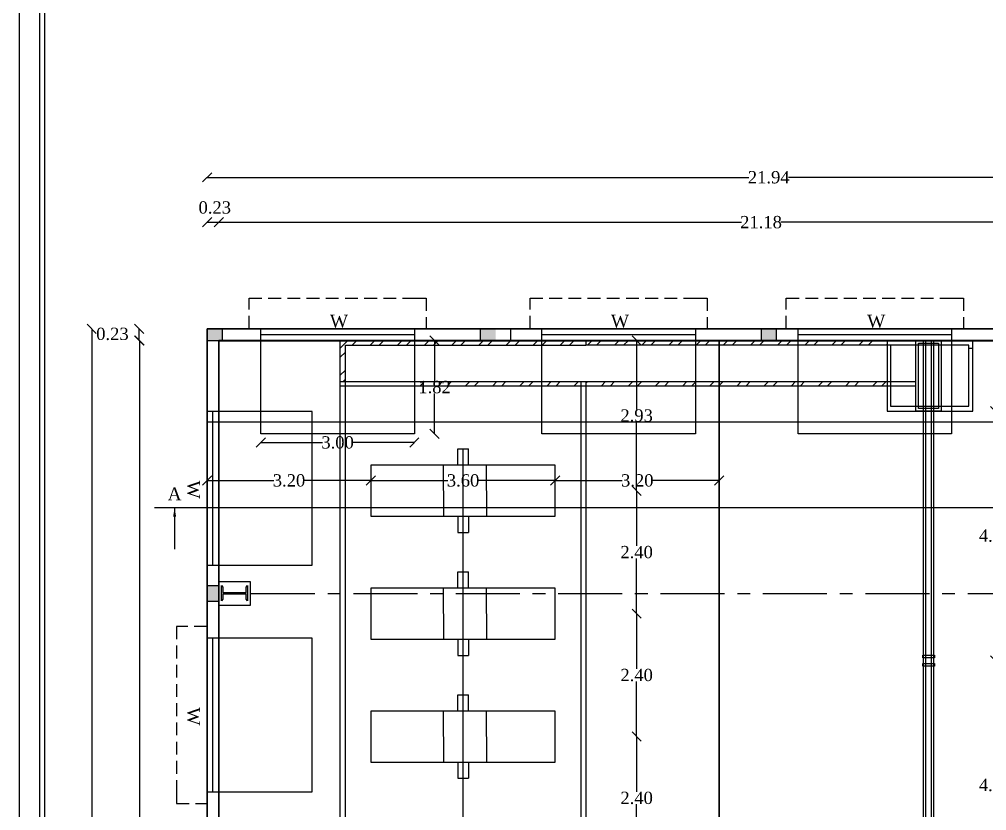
# Model space of a CAD drawing. Header units: metres. Extents: x 10791 to 15749, y -2675 to -2476.
# Drawn here: x 15626.57 to 15645.46, y -2632.28 to -2616.82 of the extents above; entities that cross this region are included whole.
import ezdxf
from ezdxf.enums import TextEntityAlignment as Align

# ---------------------------------------------------------------- set-up
doc = ezdxf.new("R2010")
doc.units = ezdxf.units.M
doc.header["$LTSCALE"] = 0.5
doc.header["$MEASUREMENT"] = 0
doc.header["$PDMODE"] = 35
doc.linetypes.add('CENTER', pattern=[2, 1.25, -0.25, 0.25, -0.25])
doc.linetypes.add('HIDDEN', pattern=[0.375, 0.25, -0.125])
doc.layers.add('BLK_1_FLR_0_ACROOM_1_LIGHT_VENTILATION_1', color=1, linetype='Continuous', lineweight=0)
for name, color, linetype in [('BLK_1_FLR_0_CARPET_AREA', 7, 'Continuous'), ('BLK_1_FLR_0_REGULAR_ROOM_1', 117, 'Continuous'), ('BLK_1_FLR_0_ROOF_AREA', 7, 'Continuous'), ('BLK_1_FLR_0_ROOM_1_LIGHT_VENTILATION_1', 7, 'Continuous')]:
    doc.layers.add(name, color=color, linetype=linetype)
doc.styles.add('Isa-', font='times.ttf')
doc.styles.get("Standard").update_dxf_attribs({"font": ''})
doc.styles.add('STYLE2', font='times.ttf')
doc.styles.get('Standard').set_extended_font_data('Arial Black')
doc.dimstyles.get("Standard").update_dxf_attribs({"dimtxt": 0.23, "dimasz": 0.18, "dimexe": 0.18, "dimexo": 0.0625, "dimgap": 0.09, "dimtad": 0, "dimtih": 1, "dimtoh": 1, "dimzin": 0, "dimdsep": 46, "dimtxsty": 'Standard', "dimblk": 'OBLIQUE', "dimcen": 0.09, "dimse1": 1, "dimse2": 1, "dimclrd": 1, "dimclrt": 3, "dimadec": 0, "dimazin": 0, "dimtfac": 1, "dimtofl": 0, "dimtmove": 0, "dimatfit": 3, "dimfxl": 0, "dimtolj": 1, "dimtzin": 0, "dimarcsym": 0})

# ---------------------------------------------------------------- blocks, each defined once
blk = doc.blocks.new('_Oblique')
at = {"color": 0, "linetype": 'ByBlock', "lineweight": -2}
blk.add_line((-0.5, -0.5), (0.5, 0.5), dxfattribs=at)
blk = doc.blocks.new('*D70')
at = {"color": 1, "lineweight": -2, "ltscale": 2}
for p, q in [((15628.918, -2623.097), (15628.918, -2645.605)), ((15628.918, -2668.357), (15628.918, -2645.849))]:
    blk.add_line(p, q, dxfattribs=at)
at = {"layer": 'Defpoints', "color": 0, "lineweight": 25, "ltscale": 2}
for p in [(15628.918, -2623.097), (15630.996, -2623.097), (15632.14, -2668.357)]:
    blk.add_point(p, dxfattribs=at)
at = {"color": 1, "lineweight": -2, "ltscale": 2, "xscale": 0.18, "yscale": 0.18, "zscale": 0.18}
for p, rotation in [((15628.918, -2623.097), 90), ((15628.918, -2668.357), 270)]:
    blk.add_blockref('_Oblique', p, dxfattribs=dict(at, rotation=rotation))
at = {"color": 3, "lineweight": 25, "ltscale": 2, "insert": (15628.918, -2645.727), "char_height": 0.24, "attachment_point": 5, "style": 'STYLE2'}
blk.add_mtext('\\A1;45.26', dxfattribs=at)
blk = doc.blocks.new('*D71')
at = {"color": 1, "lineweight": -2, "ltscale": 2}
blk.add_line((15628.912, -2623.097), (15628.912, -2622.867), dxfattribs=at)
at = {"layer": 'Defpoints', "color": 0, "lineweight": 25, "ltscale": 2}
for p in [(15628.912, -2622.867), (15630.981, -2622.867), (15630.996, -2623.097)]:
    blk.add_point(p, dxfattribs=at)
at = {"color": 1, "lineweight": -2, "ltscale": 2, "xscale": 0.18, "yscale": 0.18, "zscale": 0.18}
for p, rotation in [((15628.912, -2622.867), 90), ((15628.912, -2623.097), 270)]:
    blk.add_blockref('_Oblique', p, dxfattribs=dict(at, rotation=rotation))
at = {"color": 3, "lineweight": 25, "ltscale": 2, "insert": (15628.389, -2622.968), "char_height": 0.24, "attachment_point": 5, "style": 'STYLE2'}
blk.add_mtext('\\A1;0.23', dxfattribs=at)
blk = doc.blocks.new('*D72')
at = {"color": 1, "lineweight": -2, "ltscale": 2}
for p, q in [((15627.984, -2622.867), (15627.984, -2645.605)), ((15627.984, -2668.587), (15627.984, -2645.849))]:
    blk.add_line(p, q, dxfattribs=at)
at = {"layer": 'Defpoints', "color": 0, "lineweight": 25, "ltscale": 2}
for p in [(15627.984, -2622.867), (15630.238, -2622.867), (15630.238, -2668.587)]:
    blk.add_point(p, dxfattribs=at)
at = {"color": 1, "lineweight": -2, "ltscale": 2, "xscale": 0.18, "yscale": 0.18, "zscale": 0.18}
for p, rotation in [((15627.984, -2622.867), 90), ((15627.984, -2668.587), 270)]:
    blk.add_blockref('_Oblique', p, dxfattribs=dict(at, rotation=rotation))
at = {"color": 3, "lineweight": 25, "ltscale": 2, "insert": (15627.984, -2645.727), "char_height": 0.24, "attachment_point": 5, "style": 'STYLE2'}
blk.add_mtext('\\A1;45.72', dxfattribs=at)
blk = doc.blocks.new('*D73')
at = {"color": 1, "lineweight": -2, "ltscale": 2}
blk.add_line((15630.238, -2620.786), (15630.468, -2620.786), dxfattribs=at)
at = {"layer": 'Defpoints', "color": 0, "lineweight": 25, "ltscale": 2}
for p in [(15630.468, -2620.786), (15630.238, -2623.959), (15630.468, -2623.959)]:
    blk.add_point(p, dxfattribs=at)
at = {"color": 1, "lineweight": -2, "ltscale": 2, "xscale": 0.18, "yscale": 0.18, "zscale": 0.18, "rotation": 180}
blk.add_blockref('_Oblique', (15630.238, -2620.786), dxfattribs=at)
at = {"color": 1, "lineweight": -2, "ltscale": 2, "xscale": 0.18, "yscale": 0.18, "zscale": 0.18}
blk.add_blockref('_Oblique', (15630.468, -2620.786), dxfattribs=at)
at = {"color": 3, "lineweight": 25, "ltscale": 2, "insert": (15630.388, -2620.5), "char_height": 0.24, "attachment_point": 5, "style": 'STYLE2'}
blk.add_mtext('\\A1;0.23', dxfattribs=at)
blk = doc.blocks.new('*D74')
at = {"color": 1, "lineweight": -2, "ltscale": 2}
for p, q in [((15630.468, -2620.786), (15640.674, -2620.786)), ((15651.648, -2620.786), (15641.443, -2620.786))]:
    blk.add_line(p, q, dxfattribs=at)
at = {"layer": 'Defpoints', "color": 0, "lineweight": 25, "ltscale": 2}
for p in [(15651.648, -2620.786), (15630.468, -2623.959), (15651.648, -2623.949)]:
    blk.add_point(p, dxfattribs=at)
at = {"color": 1, "lineweight": -2, "ltscale": 2, "xscale": 0.18, "yscale": 0.18, "zscale": 0.18, "rotation": 180}
blk.add_blockref('_Oblique', (15630.468, -2620.786), dxfattribs=at)
at = {"color": 1, "lineweight": -2, "ltscale": 2, "xscale": 0.18, "yscale": 0.18, "zscale": 0.18}
blk.add_blockref('_Oblique', (15651.648, -2620.786), dxfattribs=at)
at = {"color": 3, "lineweight": 25, "ltscale": 2, "insert": (15641.058, -2620.786), "char_height": 0.24, "attachment_point": 5, "style": 'STYLE2'}
blk.add_mtext('\\A1;21.18', dxfattribs=at)
blk = doc.blocks.new('*D76')
at = {"color": 1, "lineweight": -2, "ltscale": 2}
for p, q in [((15630.238, -2619.91), (15640.82, -2619.91)), ((15652.178, -2619.91), (15641.597, -2619.91))]:
    blk.add_line(p, q, dxfattribs=at)
at = {"layer": 'Defpoints', "color": 0, "lineweight": 25, "ltscale": 2}
for p in [(15652.178, -2619.91), (15630.238, -2622.867), (15652.178, -2622.867)]:
    blk.add_point(p, dxfattribs=at)
at = {"color": 1, "lineweight": -2, "ltscale": 2, "xscale": 0.18, "yscale": 0.18, "zscale": 0.18, "rotation": 180}
blk.add_blockref('_Oblique', (15630.238, -2619.91), dxfattribs=at)
at = {"color": 1, "lineweight": -2, "ltscale": 2, "xscale": 0.18, "yscale": 0.18, "zscale": 0.18}
blk.add_blockref('_Oblique', (15652.178, -2619.91), dxfattribs=at)
at = {"color": 3, "lineweight": 25, "ltscale": 2, "insert": (15641.208, -2619.91), "char_height": 0.24, "attachment_point": 5, "style": 'STYLE2'}
blk.add_mtext('\\A1;21.94', dxfattribs=at)
blk = doc.blocks.new('*D124')
at = {"color": 1, "lineweight": -2, "ltscale": 2}
for p, q in [((15645.629, -2624.474), (15645.629, -2626.787)), ((15645.629, -2629.344), (15645.629, -2627.032))]:
    blk.add_line(p, q, dxfattribs=at)
at = {"layer": 'Defpoints', "color": 0, "lineweight": 25, "ltscale": 2}
for p in [(15645.811, -2624.474), (15644.379, -2629.344), (15645.629, -2629.344)]:
    blk.add_point(p, dxfattribs=at)
at = {"color": 1, "lineweight": -2, "ltscale": 2, "xscale": 0.18, "yscale": 0.18, "zscale": 0.18}
for p, rotation in [((15645.629, -2624.474), 90), ((15645.629, -2629.344), 270)]:
    blk.add_blockref('_Oblique', p, dxfattribs=dict(at, rotation=rotation))
at = {"color": 3, "lineweight": 25, "ltscale": 2, "insert": (15645.629, -2626.909), "char_height": 0.24, "attachment_point": 5, "style": 'STYLE2'}
blk.add_mtext('\\A1;4.87', dxfattribs=at)
blk = doc.blocks.new('*D127')
at = {"color": 1, "lineweight": -2, "ltscale": 2}
for p, q in [((15645.629, -2629.344), (15645.629, -2631.657)), ((15645.629, -2634.214), (15645.629, -2631.902))]:
    blk.add_line(p, q, dxfattribs=at)
at = {"layer": 'Defpoints', "color": 0, "lineweight": 25, "ltscale": 2}
for p in [(15644.379, -2629.344), (15644.379, -2634.214), (15645.629, -2634.214)]:
    blk.add_point(p, dxfattribs=at)
at = {"color": 1, "lineweight": -2, "ltscale": 2, "xscale": 0.18, "yscale": 0.18, "zscale": 0.18}
for p, rotation in [((15645.629, -2629.344), 90), ((15645.629, -2634.214), 270)]:
    blk.add_blockref('_Oblique', p, dxfattribs=dict(at, rotation=rotation))
at = {"color": 3, "lineweight": 25, "ltscale": 2, "insert": (15645.629, -2631.779), "char_height": 0.24, "attachment_point": 5, "style": 'STYLE2'}
blk.add_mtext('\\A1;4.87', dxfattribs=at)
blk = doc.blocks.new('*D135')
at = {"color": 1, "lineweight": -2, "ltscale": 2}
for p, q in [((15638.628, -2630.83), (15638.628, -2631.907)), ((15638.628, -2633.23), (15638.628, -2632.152))]:
    blk.add_line(p, q, dxfattribs=at)
at = {"layer": 'Defpoints', "color": 0, "lineweight": 25, "ltscale": 2}
for p in [(15637.038, -2630.83), (15638.628, -2630.83), (15637.038, -2633.23)]:
    blk.add_point(p, dxfattribs=at)
at = {"color": 1, "lineweight": -2, "ltscale": 2, "xscale": 0.18, "yscale": 0.18, "zscale": 0.18}
for p, rotation in [((15638.628, -2630.83), 90), ((15638.628, -2633.23), 270)]:
    blk.add_blockref('_Oblique', p, dxfattribs=dict(at, rotation=rotation))
at = {"color": 3, "lineweight": 25, "ltscale": 2, "insert": (15638.628, -2632.03), "char_height": 0.24, "attachment_point": 5, "style": 'STYLE2'}
blk.add_mtext('\\A1;2.40', dxfattribs=at)
blk = doc.blocks.new('*D136')
at = {"color": 1, "lineweight": -2, "ltscale": 2}
for p, q in [((15638.628, -2628.43), (15638.628, -2629.507)), ((15638.628, -2630.83), (15638.628, -2629.752))]:
    blk.add_line(p, q, dxfattribs=at)
at = {"layer": 'Defpoints', "color": 0, "lineweight": 25, "ltscale": 2}
for p in [(15637.038, -2628.43), (15638.628, -2628.43), (15637.038, -2630.83)]:
    blk.add_point(p, dxfattribs=at)
at = {"color": 1, "lineweight": -2, "ltscale": 2, "xscale": 0.18, "yscale": 0.18, "zscale": 0.18}
for p, rotation in [((15638.628, -2628.43), 90), ((15638.628, -2630.83), 270)]:
    blk.add_blockref('_Oblique', p, dxfattribs=dict(at, rotation=rotation))
at = {"color": 3, "lineweight": 25, "ltscale": 2, "insert": (15638.628, -2629.63), "char_height": 0.24, "attachment_point": 5, "style": 'STYLE2'}
blk.add_mtext('\\A1;2.40', dxfattribs=at)
blk = doc.blocks.new('*D137')
at = {"color": 1, "lineweight": -2, "ltscale": 2}
for p, q in [((15638.628, -2626.03), (15638.628, -2627.107)), ((15638.628, -2628.43), (15638.628, -2627.352))]:
    blk.add_line(p, q, dxfattribs=at)
at = {"layer": 'Defpoints', "color": 0, "lineweight": 25, "ltscale": 2}
for p in [(15637.038, -2626.03), (15638.628, -2626.03), (15637.038, -2628.43)]:
    blk.add_point(p, dxfattribs=at)
at = {"color": 1, "lineweight": -2, "ltscale": 2, "xscale": 0.18, "yscale": 0.18, "zscale": 0.18}
for p, rotation in [((15638.628, -2626.03), 90), ((15638.628, -2628.43), 270)]:
    blk.add_blockref('_Oblique', p, dxfattribs=dict(at, rotation=rotation))
at = {"color": 3, "lineweight": 25, "ltscale": 2, "insert": (15638.628, -2627.23), "char_height": 0.24, "attachment_point": 5, "style": 'STYLE2'}
blk.add_mtext('\\A1;2.40', dxfattribs=at)
blk = doc.blocks.new('*D138')
at = {"color": 1, "lineweight": -2, "ltscale": 2}
for p, q in [((15638.628, -2623.097), (15638.628, -2624.441)), ((15638.628, -2626.03), (15638.628, -2624.686))]:
    blk.add_line(p, q, dxfattribs=at)
at = {"layer": 'Defpoints', "color": 0, "lineweight": 25, "ltscale": 2}
for p in [(15638.628, -2623.097), (15638.628, -2623.097), (15637.038, -2626.03)]:
    blk.add_point(p, dxfattribs=at)
at = {"color": 1, "lineweight": -2, "ltscale": 2, "xscale": 0.18, "yscale": 0.18, "zscale": 0.18}
for p, rotation in [((15638.628, -2623.097), 90), ((15638.628, -2626.03), 270)]:
    blk.add_blockref('_Oblique', p, dxfattribs=dict(at, rotation=rotation))
at = {"color": 3, "lineweight": 25, "ltscale": 2, "insert": (15638.628, -2624.563), "char_height": 0.24, "attachment_point": 5, "style": 'STYLE2'}
blk.add_mtext('\\A1;2.93', dxfattribs=at)
blk = doc.blocks.new('*D139')
at = {"color": 1, "lineweight": -2, "ltscale": 2}
for p, q in [((15630.238, -2625.83), (15631.542, -2625.83)), ((15633.438, -2625.83), (15632.135, -2625.83))]:
    blk.add_line(p, q, dxfattribs=at)
at = {"layer": 'Defpoints', "color": 0, "lineweight": 25, "ltscale": 2}
for p in [(15630.238, -2625.367), (15633.438, -2625.83), (15633.438, -2625.83)]:
    blk.add_point(p, dxfattribs=at)
at = {"color": 1, "lineweight": -2, "ltscale": 2, "xscale": 0.18, "yscale": 0.18, "zscale": 0.18, "rotation": 180}
blk.add_blockref('_Oblique', (15630.238, -2625.83), dxfattribs=at)
at = {"color": 1, "lineweight": -2, "ltscale": 2, "xscale": 0.18, "yscale": 0.18, "zscale": 0.18}
blk.add_blockref('_Oblique', (15633.438, -2625.83), dxfattribs=at)
at = {"color": 3, "lineweight": 25, "ltscale": 2, "insert": (15631.838, -2625.83), "char_height": 0.24, "attachment_point": 5, "style": 'STYLE2'}
blk.add_mtext('\\A1;3.20', dxfattribs=at)
blk = doc.blocks.new('*D140')
at = {"color": 1, "lineweight": -2, "ltscale": 2}
for p, q in [((15637.038, -2625.83), (15638.343, -2625.83)), ((15640.242, -2625.83), (15638.937, -2625.83))]:
    blk.add_line(p, q, dxfattribs=at)
at = {"layer": 'Defpoints', "color": 0, "lineweight": 25, "ltscale": 2}
for p in [(15640.242, -2625.367), (15637.038, -2625.531), (15637.038, -2625.83)]:
    blk.add_point(p, dxfattribs=at)
at = {"color": 1, "lineweight": -2, "ltscale": 2, "xscale": 0.18, "yscale": 0.18, "zscale": 0.18, "rotation": 180}
blk.add_blockref('_Oblique', (15637.038, -2625.83), dxfattribs=at)
at = {"color": 1, "lineweight": -2, "ltscale": 2, "xscale": 0.18, "yscale": 0.18, "zscale": 0.18}
blk.add_blockref('_Oblique', (15640.242, -2625.83), dxfattribs=at)
at = {"color": 3, "lineweight": 25, "ltscale": 2, "insert": (15638.64, -2625.83), "char_height": 0.24, "attachment_point": 5, "style": 'STYLE2'}
blk.add_mtext('\\A1;3.20', dxfattribs=at)
blk = doc.blocks.new('*D141')
at = {"color": 1, "lineweight": -2, "ltscale": 2}
for p, q in [((15633.438, -2625.83), (15634.942, -2625.83)), ((15637.038, -2625.83), (15635.535, -2625.83))]:
    blk.add_line(p, q, dxfattribs=at)
at = {"layer": 'Defpoints', "color": 0, "lineweight": 25, "ltscale": 2}
for p in [(15633.438, -2625.83), (15637.038, -2625.83), (15637.038, -2625.83)]:
    blk.add_point(p, dxfattribs=at)
at = {"color": 1, "lineweight": -2, "ltscale": 2, "xscale": 0.18, "yscale": 0.18, "zscale": 0.18, "rotation": 180}
blk.add_blockref('_Oblique', (15633.438, -2625.83), dxfattribs=at)
at = {"color": 1, "lineweight": -2, "ltscale": 2, "xscale": 0.18, "yscale": 0.18, "zscale": 0.18}
blk.add_blockref('_Oblique', (15637.038, -2625.83), dxfattribs=at)
at = {"color": 3, "lineweight": 25, "ltscale": 2, "insert": (15635.238, -2625.83), "char_height": 0.24, "attachment_point": 5, "style": 'STYLE2'}
blk.add_mtext('\\A1;3.60', dxfattribs=at)
blk = doc.blocks.new('*D179')
at = {"layer": 'BLK_1_FLR_0_ROOM_1_LIGHT_VENTILATION_1', "color": 1, "lineweight": -2, "ltscale": 2}
for p, q in [((15634.681, -2623.097), (15634.681, -2623.885)), ((15634.681, -2624.917), (15634.681, -2624.129))]:
    blk.add_line(p, q, dxfattribs=at)
at = {"layer": 'Defpoints', "color": 0, "lineweight": 25, "ltscale": 2}
for p in [(15634.287, -2623.097), (15634.287, -2624.917), (15634.681, -2624.917)]:
    blk.add_point(p, dxfattribs=at)
at = {"layer": 'BLK_1_FLR_0_ROOM_1_LIGHT_VENTILATION_1', "color": 1, "lineweight": -2, "ltscale": 2, "xscale": 0.18, "yscale": 0.18, "zscale": 0.18}
for p, rotation in [((15634.681, -2623.097), 90), ((15634.681, -2624.917), 270)]:
    blk.add_blockref('_Oblique', p, dxfattribs=dict(at, rotation=rotation))
at = {"layer": 'BLK_1_FLR_0_ROOM_1_LIGHT_VENTILATION_1', "color": 3, "lineweight": 25, "ltscale": 2, "insert": (15634.681, -2624.007), "char_height": 0.24, "attachment_point": 5, "style": 'STYLE2'}
blk.add_mtext('\\A1;1.82', dxfattribs=at)
blk = doc.blocks.new('*D180')
at = {"layer": 'BLK_1_FLR_0_ROOM_1_LIGHT_VENTILATION_1', "color": 1, "lineweight": -2, "ltscale": 2}
for p, q in [((15631.287, -2625.088), (15632.49, -2625.088)), ((15634.287, -2625.088), (15633.083, -2625.088))]:
    blk.add_line(p, q, dxfattribs=at)
at = {"layer": 'Defpoints', "color": 0, "lineweight": 25, "ltscale": 2}
for p in [(15631.287, -2624.917), (15634.287, -2624.917), (15631.287, -2625.088)]:
    blk.add_point(p, dxfattribs=at)
at = {"layer": 'BLK_1_FLR_0_ROOM_1_LIGHT_VENTILATION_1', "color": 1, "lineweight": -2, "ltscale": 2, "xscale": 0.18, "yscale": 0.18, "zscale": 0.18, "rotation": 180}
blk.add_blockref('_Oblique', (15631.287, -2625.088), dxfattribs=at)
at = {"layer": 'BLK_1_FLR_0_ROOM_1_LIGHT_VENTILATION_1', "color": 1, "lineweight": -2, "ltscale": 2, "xscale": 0.18, "yscale": 0.18, "zscale": 0.18}
blk.add_blockref('_Oblique', (15634.287, -2625.088), dxfattribs=at)
at = {"layer": 'BLK_1_FLR_0_ROOM_1_LIGHT_VENTILATION_1', "color": 3, "lineweight": 25, "ltscale": 2, "insert": (15632.787, -2625.088), "char_height": 0.24, "attachment_point": 5, "style": 'STYLE2'}
blk.add_mtext('\\A1;3.00', dxfattribs=at)

msp = doc.modelspace()

# ---------------------------------------------------------------- hatches: boundary and pattern name
at = {"lineweight": 25, "ltscale": 2}
for points in [[(15630.53839, -2623.097), (15630.53839, -2622.867), (15630.23839, -2622.867), (15630.23839, -2623.097)], [(15635.87339, -2623.097), (15635.87339, -2622.867), (15635.57339, -2622.867), (15635.57339, -2623.097)], [(15641.35839, -2623.097), (15641.35839, -2622.867), (15641.05839, -2622.867), (15641.05839, -2623.097)], [(15630.46839, -2627.88645), (15630.23839, -2627.88645), (15630.23839, -2628.18645), (15630.46839, -2628.18645)]]:
    msp.add_hatch(color=201, dxfattribs=at).paths.add_polyline_path(points)
h = msp.add_hatch(dxfattribs=at)
h.set_pattern_fill('ANSI32', color=100)
h.paths.add_polyline_path([(15635.16173, -2663.21771), (15633.59365, -2663.21771), (15633.59365, -2663.28814), (15635.10346, -2663.28814), (15635.10346, -2663.46297), (15635.16173, -2663.46297)])
h.paths.add_polyline_path([(15633.58365, -2663.21771), (15633.05478, -2663.21771), (15633.05478, -2663.28814), (15633.58365, -2663.28814)])
h.paths.add_polyline_path([(15633.04478, -2663.21771), (15632.77808, -2663.21771), (15632.77808, -2663.46297), (15632.83848, -2663.46297), (15632.83848, -2663.28814), (15633.04478, -2663.28814)])
h.paths.add_polyline_path([(15633.04478, -2663.53192), (15632.83848, -2663.53192), (15632.83848, -2663.46297), (15632.77808, -2663.46297), (15632.77808, -2663.60235), (15633.04478, -2663.60235)])
h.paths.add_polyline_path([(15633.58365, -2663.53192), (15633.05478, -2663.53192), (15633.05478, -2663.60235), (15633.58365, -2663.60235)])
h.paths.add_polyline_path([(15634.81006, -2663.53192), (15633.59365, -2663.53192), (15633.59365, -2663.60235), (15634.75179, -2663.60235), (15634.75179, -2664.29796), (15634.81006, -2664.29796)])
h.paths.add_polyline_path([(15635.16173, -2663.46297), (15635.10346, -2663.46297), (15635.10346, -2664.29796), (15635.16173, -2664.29796)])
h.paths.add_polyline_path([(15642.00076, -2668.26389), (15642.4805, -2668.26389), (15642.4805, -2667.95718), (15642.00076, -2667.95718)], flags=9)
h.paths.add_polyline_path([(15639.80054, -2644.54605), (15641.48691, -2644.54605), (15641.48691, -2644.16267), (15639.80054, -2644.16267)], flags=9)
h.paths.add_polyline_path([(15639.71835, -2645.44681), (15641.5691, -2645.44681), (15641.5691, -2645.06343), (15639.71835, -2645.06343)], flags=9)
h.paths.add_polyline_path([(15643.52938, -2623.39009), (15644.10868, -2623.39009), (15644.10868, -2623.00671), (15643.52938, -2623.00671)], flags=9)
h.paths.add_polyline_path([(15639.54054, -2646.53869), (15641.59551, -2646.53869), (15641.59551, -2646.15693), (15639.54054, -2646.15693)], flags=9)
h.paths.add_polyline_path([(15638.68189, -2646.04342), (15642.53138, -2646.04342), (15642.53138, -2645.66004), (15638.68189, -2645.66004)], flags=9)
h.paths.add_polyline_path([(15638.54688, -2623.3895), (15639.01033, -2623.3895), (15639.01033, -2623.08279), (15638.54688, -2623.08279)], flags=9)
h.paths.add_polyline_path([(15638.54688, -2668.37121), (15639.01033, -2668.37121), (15639.01033, -2668.0645), (15638.54688, -2668.0645)], flags=9)
h = msp.add_hatch(dxfattribs=at)
h.set_pattern_fill('ANSI32', color=100)
h.paths.add_polyline_path([(15637.63839, -2623.097), (15632.83839, -2623.097), (15632.83839, -2623.89645), (15632.93839, -2623.89645), (15632.93839, -2623.18852), (15637.63839, -2623.18852)])
h = msp.add_hatch(dxfattribs=at)
h.set_pattern_fill('ANSI32', color=100)
h.paths.add_polyline_path([(15637.53839, -2623.89645), (15635.23839, -2623.89645), (15635.23839, -2623.97797), (15637.53839, -2623.97797)])
h.paths.add_polyline_path([(15635.23839, -2623.89645), (15634.28689, -2623.89645), (15634.28689, -2623.97797), (15635.23839, -2623.97797)])
h.paths.add_polyline_path([(15640.23839, -2623.89645), (15637.63839, -2623.89645), (15637.63839, -2623.97797), (15640.23839, -2623.97797)])
h.paths.add_polyline_path([(15643.51885, -2623.89645), (15640.23839, -2623.89645), (15640.23839, -2623.97797), (15643.51885, -2623.97797)])
h.paths.add_polyline_path([(15640.23839, -2623.097), (15637.63839, -2623.097), (15637.63839, -2623.18845), (15640.23839, -2623.18845)])
h.paths.add_polyline_path([(15635.23839, -2623.097), (15634.28689, -2623.097), (15634.28689, -2623.18852), (15635.23839, -2623.18852)])
h.paths.add_polyline_path([(15643.51885, -2623.097), (15640.23839, -2623.097), (15640.23839, -2623.18845), (15643.51885, -2623.18845)])
msp.add_hatch(color=3).paths.add_polyline_path([(15631.02798, -2628.18173), (15630.99798, -2628.14953), (15630.99798, -2628.0486), (15630.54798, -2628.0486), (15630.54798, -2628.14953), (15630.51798, -2628.18173), (15630.51798, -2627.88173), (15630.54798, -2627.91393), (15630.54798, -2628.01485), (15630.99798, -2628.01485), (15630.99798, -2627.91393), (15631.02798, -2627.88173)])

# ---------------------------------------------------------------- linework, layer by layer
at = {"color": 2, "lineweight": 25, "ltscale": 0.25}
for p, q in [((15634.28689, -2622.982), (15631.28689, -2622.982)), ((15639.7752, -2622.982), (15636.7752, -2622.982)), ((15644.78107, -2622.982), (15641.78107, -2622.982)), ((15630.35339, -2627.48113), (15630.35339, -2624.48113)), ((15630.35339, -2631.91003), (15630.35339, -2628.91003))]:
    msp.add_line(p, q, dxfattribs=at)
at = {"color": 4, "lineweight": 25, "ltscale": 2}
for p, q in [((15637.63839, -2623.097), (15645.8211, -2623.097)), ((15643.58407, -2623.18845), (15637.63839, -2623.18845)), ((15645.11449, -2623.247), (15645.19695, -2623.247)), ((15632.83839, -2623.89645), (15644.08351, -2623.89645)), ((15632.83839, -2623.97797), (15644.08351, -2623.97797)), ((15635.13441, -2625.53138), (15635.13441, -2625.21404)), ((15635.13441, -2625.21404), (15635.34558, -2625.21404)), ((15635.23999, -2643.75434), (15635.23999, -2625.21404)), ((15635.34558, -2625.53138), (15635.34558, -2625.21404)), ((15635.13441, -2626.52818), (15635.13441, -2626.84552)), ((15635.34558, -2626.52818), (15635.34558, -2626.84552)), ((15635.13441, -2626.84552), (15635.34558, -2626.84552)), ((15635.13441, -2627.93138), (15635.13441, -2627.61404)), ((15635.13441, -2627.61404), (15635.34558, -2627.61404)), ((15635.34558, -2627.93138), (15635.34558, -2627.61404)), ((15635.13441, -2628.92818), (15635.13441, -2629.24552)), ((15635.34558, -2628.92818), (15635.34558, -2629.24552)), ((15635.13441, -2629.24552), (15635.34558, -2629.24552)), ((15635.13441, -2630.33138), (15635.13441, -2630.01404)), ((15635.13441, -2630.01404), (15635.34558, -2630.01404)), ((15635.34558, -2630.33138), (15635.34558, -2630.01404)), ((15635.13441, -2631.32818), (15635.13441, -2631.64552)), ((15635.34558, -2631.32818), (15635.34558, -2631.64552)), ((15635.13441, -2631.64552), (15635.34558, -2631.64552))]:
    msp.add_line(p, q, dxfattribs=at)
at = {"lineweight": 25, "ltscale": 2}
for p, q in [((15630.23839, -2624.68514), (15651.87839, -2624.68514)), ((15629.21266, -2626.35732), (15653.1137, -2626.35732))]:
    msp.add_line(p, q, dxfattribs=at)
at = {"linetype": 'CENTER', "lineweight": 25, "ltscale": 2}
msp.add_line((15631.09514, -2628.03645), (15651.33399, -2628.03645), dxfattribs=at)
at = {"lineweight": 25, "ltscale": 2}
for points in [[(15626.57095, -2598.69269), (15749.45461, -2598.69269), (15749.45461, -2675.04426), (15626.57095, -2675.04426)], [(15626.97095, -2599.09269), (15749.05461, -2599.09269), (15749.05461, -2674.64426), (15626.97095, -2674.64426)], [(15627.07095, -2599.19269), (15748.95461, -2599.19269), (15748.95461, -2674.54426), (15627.07095, -2674.54426)], [(15630.23839, -2622.867), (15630.23839, -2668.587), (15652.17839, -2668.587), (15652.17839, -2622.867)]]:
    msp.add_lwpolyline(points, close=True, dxfattribs=at)
at = {"color": 2, "linetype": 'HIDDEN', "lineweight": 25, "ltscale": 2}
for points in [[(15631.28689, -2622.867), (15631.05689, -2622.867), (15631.05689, -2622.267), (15634.28689, -2622.267), (15634.51689, -2622.267), (15634.51689, -2622.867)], [(15636.7752, -2622.867), (15636.5452, -2622.867), (15636.5452, -2622.267), (15639.7752, -2622.267), (15640.0052, -2622.267), (15640.0052, -2622.867)], [(15641.78107, -2622.867), (15641.55107, -2622.867), (15641.55107, -2622.267), (15644.78107, -2622.267), (15645.01107, -2622.267), (15645.01107, -2622.867)], [(15630.23839, -2628.91003), (15630.23839, -2628.68003), (15629.63839, -2628.68003), (15629.63839, -2631.91003), (15629.63839, -2632.14003), (15630.23839, -2632.14003)]]:
    msp.add_lwpolyline(points, dxfattribs=at)
at = {"color": 201, "lineweight": 25, "ltscale": 2}
for points in [[(15630.23839, -2623.097), (15630.53839, -2623.097), (15630.53839, -2622.867), (15630.23839, -2622.867)], [(15635.57339, -2623.097), (15636.17339, -2623.097), (15636.17339, -2622.867), (15635.57339, -2622.867)], [(15641.05839, -2623.097), (15641.35839, -2623.097), (15641.35839, -2622.867), (15641.05839, -2622.867)], [(15630.46839, -2628.18645), (15630.46839, -2627.88645), (15630.23839, -2627.88645), (15630.23839, -2628.18645)]]:
    msp.add_lwpolyline(points, close=True, dxfattribs=at)
at = {"color": 2, "lineweight": 25, "ltscale": 0.25}
for points in [[(15631.28689, -2623.097), (15631.28689, -2622.867), (15634.28689, -2622.867), (15634.28689, -2623.097)], [(15636.7752, -2623.097), (15636.7752, -2622.867), (15639.7752, -2622.867), (15639.7752, -2623.097)], [(15641.78107, -2623.097), (15641.78107, -2622.867), (15644.78107, -2622.867), (15644.78107, -2623.097)], [(15630.46839, -2624.48113), (15630.23839, -2624.48113), (15630.23839, -2627.48113), (15630.46839, -2627.48113)], [(15630.46839, -2628.91003), (15630.23839, -2628.91003), (15630.23839, -2631.91003), (15630.46839, -2631.91003)]]:
    msp.add_lwpolyline(points, close=True, dxfattribs=at)
at = {"lineweight": 25, "ltscale": 2}
for points in [[(15636.57948, -2623.097), (15630.46839, -2623.097), (15630.46839, -2668.357), (15636.57948, -2668.357)], [(15641.78557, -2623.097), (15640.57948, -2623.097)]]:
    msp.add_lwpolyline(points, dxfattribs=at)
at = {"color": 100, "lineweight": 25, "ltscale": 2}
msp.add_lwpolyline([(15640.23839, -2623.097), (15630.46839, -2623.097), (15630.46839, -2668.357), (15640.23839, -2668.357)], close=True, dxfattribs=at)
at = {"color": 4, "lineweight": 25, "ltscale": 2}
for points in [[(15637.63839, -2623.89645), (15637.63839, -2644.00465), (15632.83839, -2644.00465), (15632.83839, -2623.097), (15637.63839, -2623.097), (15637.63839, -2623.18845)], [(15637.53839, -2623.89645), (15637.53839, -2643.90465), (15632.93839, -2643.90465), (15632.93839, -2623.18852), (15637.63839, -2623.18852)]]:
    msp.add_lwpolyline(points, dxfattribs=at)
for points in [[(15640.23839, -2645.727), (15651.94839, -2645.727), (15651.94839, -2623.097), (15640.23839, -2623.097)], [(15645.19695, -2623.097), (15643.51885, -2623.097), (15643.51885, -2624.47439), (15645.19695, -2624.47439)], [(15644.08351, -2623.097), (15644.57461, -2623.097), (15644.57461, -2624.47439), (15644.08351, -2624.47439)], [(15644.13351, -2623.147), (15644.52461, -2623.147), (15644.52461, -2624.42439), (15644.13351, -2624.42439)], [(15644.22906, -2623.097), (15644.42906, -2623.097), (15644.42906, -2644.00439), (15644.22906, -2644.00439)], [(15644.27906, -2623.097), (15644.37906, -2623.097), (15644.37906, -2643.95439), (15644.27906, -2643.95439)], [(15645.11449, -2623.18845), (15643.58407, -2623.18845), (15643.58407, -2624.37879), (15645.11449, -2624.37879)], [(15633.43839, -2626.52818), (15637.03839, -2626.52818), (15637.03839, -2625.53138), (15633.43839, -2625.53138)], [(15634.85635, -2626.52818), (15635.70022, -2626.52818), (15635.69241, -2625.53138), (15634.84854, -2625.53138)], [(15633.43839, -2628.92818), (15637.03839, -2628.92818), (15637.03839, -2627.93138), (15633.43839, -2627.93138)], [(15634.85635, -2628.92818), (15635.70022, -2628.92818), (15635.69241, -2627.93138), (15634.84854, -2627.93138)], [(15644.21568, -2629.24238), (15644.44898, -2629.24238), (15644.44898, -2629.29238), (15644.21568, -2629.29238)], [(15644.21568, -2629.40494), (15644.44898, -2629.40494), (15644.44898, -2629.45494), (15644.21568, -2629.45494)], [(15633.43839, -2631.32818), (15637.03839, -2631.32818), (15637.03839, -2630.33138), (15633.43839, -2630.33138)], [(15634.85635, -2631.32818), (15635.70022, -2631.32818), (15635.69241, -2630.33138), (15634.84854, -2630.33138)]]:
    msp.add_lwpolyline(points, close=True, dxfattribs=at)
at = {"color": 4}
msp.add_lwpolyline([(15630.46839, -2628.26125), (15631.08279, -2628.26125), (15631.08279, -2627.81165), (15630.46839, -2627.81165)], close=True, dxfattribs=at)
at = {"color": 3}
msp.add_lwpolyline([(15631.02798, -2628.18173), (15630.99798, -2628.14953), (15630.99798, -2628.0486), (15630.54798, -2628.0486), (15630.54798, -2628.14953), (15630.51798, -2628.18173), (15630.51798, -2627.88173), (15630.54798, -2627.91393), (15630.54798, -2628.01485), (15630.99798, -2628.01485), (15630.99798, -2627.91393), (15631.02798, -2627.88173), (15631.02798, -2628.18173)], dxfattribs=at)
at = {"layer": 'BLK_1_FLR_0_ACROOM_1_LIGHT_VENTILATION_1', "color": 4}
msp.add_lwpolyline([(15630.46839, -2623.10745), (15651.94839, -2623.10745), (15651.94839, -2664.63745), (15646.54339, -2664.63745), (15646.54339, -2668.36745), (15630.46839, -2668.36745)], close=True, dxfattribs=at)
at = {"layer": 'BLK_1_FLR_0_CARPET_AREA', "color": 9}
msp.add_lwpolyline([(15630.46839, -2623.10236), (15651.94839, -2623.10236), (15651.94839, -2664.63236), (15646.54339, -2664.63236), (15646.54339, -2668.36236), (15630.46839, -2668.36236)], close=True, dxfattribs=at)
at = {"layer": 'BLK_1_FLR_0_REGULAR_ROOM_1', "color": 4, "ltscale": 400}
msp.add_lwpolyline([(15630.46839, -2623.097), (15651.94839, -2623.097), (15651.94839, -2664.627), (15646.54339, -2664.627), (15646.54339, -2668.357), (15630.46839, -2668.357)], close=True, dxfattribs=at)
at = {"layer": 'BLK_1_FLR_0_ROOF_AREA', "color": 54, "lineweight": 25, "ltscale": 2}
msp.add_lwpolyline([(15630.23839, -2622.867), (15652.17839, -2622.867), (15652.17839, -2668.587), (15630.23839, -2668.587)], close=True, dxfattribs=at)
at = {"layer": 'BLK_1_FLR_0_ROOM_1_LIGHT_VENTILATION_1', "color": 232, "lineweight": 25, "ltscale": 0.25}
for points in [[(15631.28689, -2624.917), (15631.28689, -2623.097), (15634.28689, -2623.097), (15634.28689, -2624.917)], [(15636.7752, -2624.917), (15636.7752, -2623.097), (15639.7752, -2623.097), (15639.7752, -2624.917)], [(15641.78107, -2624.917), (15641.78107, -2623.097), (15644.78107, -2623.097), (15644.78107, -2624.917)], [(15632.28839, -2624.48113), (15630.46839, -2624.48113), (15630.46839, -2627.48113), (15632.28839, -2627.48113)], [(15632.83839, -2626.35732), (15644.42906, -2626.35732), (15644.42906, -2643.19978), (15632.83839, -2643.19978)], [(15632.28839, -2628.91003), (15630.46839, -2628.91003), (15630.46839, -2631.91003), (15632.28839, -2631.91003)]]:
    msp.add_lwpolyline(points, close=True, dxfattribs=at)

# ---------------------------------------------------------------- texts
at = {"color": 2, "lineweight": 25, "ltscale": 0.25, "style": 'Isa-'}
for s, p in [('W', (15632.81373, -2622.84301)), ('W', (15638.30204, -2622.84301)), ('W', (15643.30791, -2622.84301)), ('A', (15629.60405, -2626.21528))]:
    msp.add_text(s, height=0.25, dxfattribs=at).set_placement(p, align=Align.CENTER)
for p in [(15629.85004, -2626.00796), (15629.85004, -2630.43687)]:
    msp.add_text('W', height=0.25, rotation=270, dxfattribs=at).set_placement(p, align=Align.CENTER)

# ---------------------------------------------------------------- dimensions: what is measured, and where the dimension line sits
at = {"lineweight": 25, "ltscale": 2}
for base, p1, p2, override, picture, middle in [((15652.17839, -2619.90974), (15630.23839, -2622.867), (15652.17839, -2622.867), {"dimtxt": 0.24, "dimgap": 0, "dimtxsty": 'STYLE2'}, '*D76', (15641.20839, -2619.90974)), ((15651.64839, -2620.78627), (15630.46839, -2623.95902), (15651.64839, -2623.94856), {"dimtxt": 0.24, "dimgap": 0, "dimtxsty": 'STYLE2', "dimtmove": 1}, '*D74', (15641.05839, -2620.78627))]:
    dim = msp.add_linear_dim(base=base, p1=p1, p2=p2, dimstyle='Standard', override=override, dxfattribs=at)
    dim.commit()
    dim.dimension.update_dxf_attribs({"geometry": picture, "text_midpoint": middle})
dim = msp.add_linear_dim(base=(15630.46839, -2620.78627), p1=(15630.23839, -2623.95902), p2=(15630.46839, -2623.95902), dimstyle='Standard', override={"dimtxt": 0.24, "dimgap": 0, "dimtxsty": 'STYLE2', "dimtmove": 2}, dxfattribs=at)
dim.commit()
dim.dimension.update_dxf_attribs({"geometry": '*D73', "text_midpoint": (15630.3885, -2620.49954), "dimtype": 160})
for base, p1, p2, override, picture, middle in [((15627.98399, -2622.867), (15630.23839, -2668.587), (15630.23839, -2622.867), {"dimtxt": 0.24, "dimgap": 0, "dimtxsty": 'STYLE2'}, '*D72', (15627.98399, -2645.727)), ((15628.91786, -2623.097), (15632.14004, -2668.357), (15630.99605, -2623.097), {"dimtxt": 0.24, "dimgap": 0, "dimtxsty": 'STYLE2', "dimtmove": 1}, '*D70', (15628.91786, -2645.727))]:
    dim = msp.add_linear_dim(base=base, p1=p1, p2=p2, angle=90, dimstyle='Standard', override=override, dxfattribs=at)
    dim.commit()
    dim.dimension.update_dxf_attribs({"geometry": picture, "text_midpoint": middle})
dim = msp.add_linear_dim(base=(15628.91227, -2622.867), p1=(15630.99605, -2623.097), p2=(15630.98119, -2622.867), angle=90, dimstyle='Standard', override={"dimtxt": 0.24, "dimgap": 0, "dimtxsty": 'STYLE2', "dimtmove": 2}, dxfattribs=at)
dim.commit()
dim.dimension.update_dxf_attribs({"geometry": '*D71', "text_midpoint": (15628.38947, -2622.96752), "dimtype": 160})
at = {"color": 4, "lineweight": 25, "ltscale": 2}
for base, p1, p2, angle, override, picture, middle in [((15638.6277, -2623.097), (15637.03839, -2626.02978), (15638.6277, -2623.097), 90, {"dimtxt": 0.24, "dimgap": 0, "dimtxsty": 'STYLE2', "dimtmove": 1}, '*D138', (15638.6277, -2624.56339)), ((15645.62898, -2629.34439), (15645.8109, -2624.47439), (15644.37906, -2629.34439), 90, {"dimtxt": 0.24, "dimgap": 0, "dimtxsty": 'STYLE2'}, '*D124', (15645.62898, -2626.90939)), ((15637.03839, -2625.83031), (15640.2416, -2625.36659), (15637.03839, -2625.53138), 180, {"dimtxt": 0.24, "dimgap": 0, "dimtxsty": 'STYLE2'}, '*D140', (15638.63999, -2625.83031)), ((15638.6277, -2626.02978), (15637.03839, -2628.42978), (15637.03839, -2626.02978), 90, {"dimtxt": 0.24, "dimgap": 0, "dimtxsty": 'STYLE2', "dimtmove": 1}, '*D137', (15638.6277, -2627.22978)), ((15638.6277, -2628.42978), (15637.03839, -2630.82978), (15637.03839, -2628.42978), 90, {"dimtxt": 0.24, "dimgap": 0, "dimtxsty": 'STYLE2', "dimtmove": 1}, '*D136', (15638.6277, -2629.62978)), ((15645.62898, -2634.2144), (15644.37906, -2629.3444), (15644.37906, -2634.2144), 90, {"dimtxt": 0.24, "dimgap": 0, "dimtxsty": 'STYLE2', "dimtmove": 1}, '*D127', (15645.62898, -2631.7794)), ((15638.6277, -2630.82978), (15637.03839, -2633.22978), (15637.03839, -2630.82978), 90, {"dimtxt": 0.24, "dimgap": 0, "dimtxsty": 'STYLE2', "dimtmove": 1}, '*D135', (15638.6277, -2632.02978))]:
    dim = msp.add_linear_dim(base=base, p1=p1, p2=p2, angle=angle, dimstyle='Standard', override=override, dxfattribs=at)
    dim.commit()
    dim.dimension.update_dxf_attribs({"geometry": picture, "text_midpoint": middle})
for base, p1, p2, picture, middle in [((15633.43839, -2625.83031), (15630.23839, -2625.36659), (15633.43839, -2625.83031), '*D139', (15631.83839, -2625.83031)), ((15637.03839, -2625.83031), (15633.43839, -2625.83031), (15637.03839, -2625.83031), '*D141', (15635.23839, -2625.83031))]:
    dim = msp.add_linear_dim(base=base, p1=p1, p2=p2, dimstyle='Standard', override={"dimtxt": 0.24, "dimgap": 0, "dimtxsty": 'STYLE2'}, dxfattribs=at)
    dim.commit()
    dim.dimension.update_dxf_attribs({"geometry": picture, "text_midpoint": middle})
at = {"layer": 'BLK_1_FLR_0_ROOM_1_LIGHT_VENTILATION_1', "color": 232, "lineweight": 25, "ltscale": 2}
dim = msp.add_linear_dim(base=(15634.68128, -2624.917), p1=(15634.28689, -2623.097), p2=(15634.28689, -2624.917), angle=90, dimstyle='Standard', override={"dimtxt": 0.24, "dimgap": 0, "dimtxsty": 'STYLE2'}, dxfattribs=at)
dim.commit()
dim.dimension.update_dxf_attribs({"geometry": '*D179', "text_midpoint": (15634.68128, -2624.007)})
dim = msp.add_linear_dim(base=(15631.28689, -2625.08833), p1=(15634.28689, -2624.917), p2=(15631.28689, -2624.917), dimstyle='Standard', override={"dimtxt": 0.24, "dimgap": 0, "dimtxsty": 'STYLE2'}, dxfattribs=at)
dim.commit()
dim.dimension.update_dxf_attribs({"geometry": '*D180', "text_midpoint": (15632.78689, -2625.08833)})

# ---------------------------------------------------------------- leaders
at = {"lineweight": 25, "ltscale": 2}
msp.add_leader([(15629.60369, -2626.35732), (15629.60369, -2627.17301)], dimstyle='Standard', override={"dimtxt": 0.24, "dimgap": 0, "dimtad": 0, "dimtxsty": 'STYLE2'}, dxfattribs=at)

doc.saveas('drawing.dxf')
